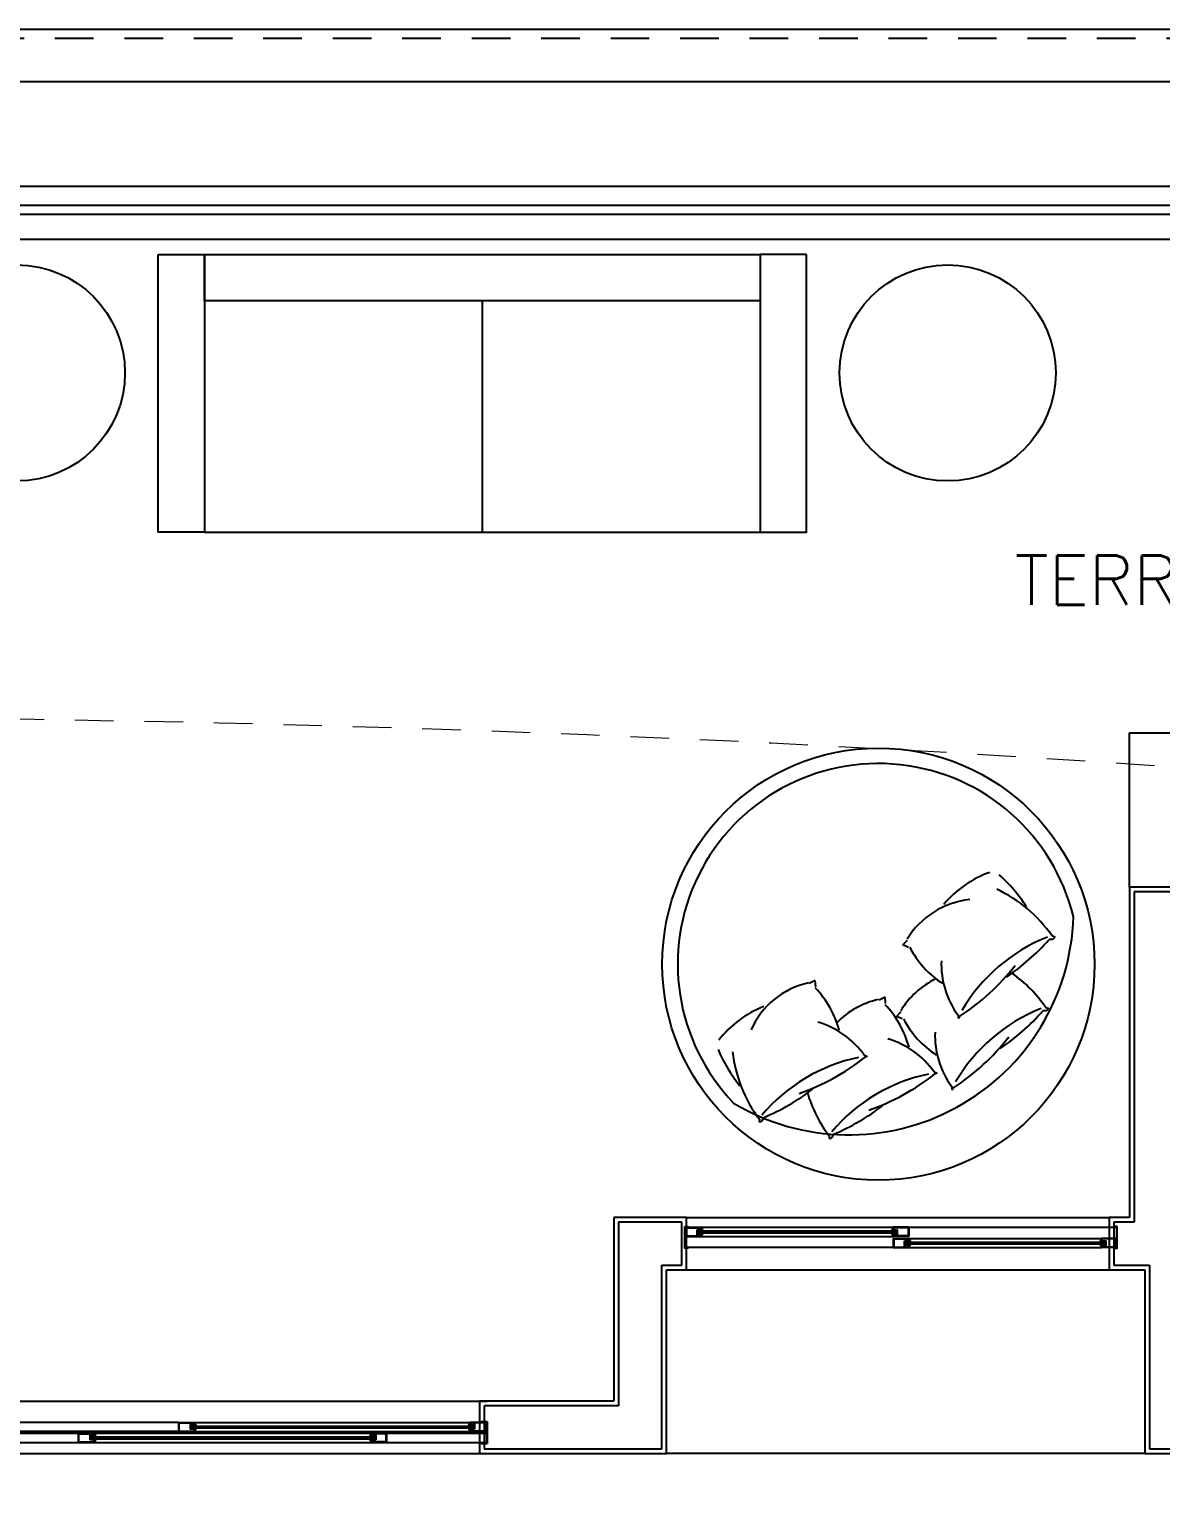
# Model space of a CAD drawing. Header units: millimetres. Extents: x 188.6 to 263.2, y 40.1 to 120.1.
# Drawn here: x 230.28 to 233.945, y 57.885 to 62.602 of the extents above; entities that cross this region are included whole.
import ezdxf

# ---------------------------------------------------------------- set-up
doc = ezdxf.new("R2010")
doc.units = ezdxf.units.MM
doc.linetypes.add('HIDDEN2', pattern=[0.1875, 0.125, -0.0625])
for name, color, linetype in [('ARQ', 8, 'Continuous'), ('ARQ-BASE', 8, 'Continuous'), ('ESTR-VIGAS', 11, 'HIDDEN2'), ('ESTRUTURA', 7, 'Continuous'), ('INC-CORRIMÃO', 7, 'Continuous')]:
    doc.layers.add(name, color=color, linetype=linetype)
doc.styles.add('60-75', font='romans.shx', dxfattribs={"height": 0.12})

# ---------------------------------------------------------------- blocks, each defined once
blk = doc.blocks.new('ESTR-1TP-29.09.2016')
at = {"layer": 'ESTR-VIGAS'}
for points in [[(35.7174, 24.8952), (25.9824, 24.8952)], [(26.7824, 24.7552), (35.7174, 24.7552)]]:
    blk.add_lwpolyline(points, dxfattribs=at)
blk = doc.blocks.new('XREF-TIPO$0$A$C491F7D64-flat-1')
for p, q in [((-0.057, 0.03), (-0.005, 0.03)), ((-0.057, 0.03), (-0.057, 0)), ((-0.055, 0.028), (-0.019, 0.028)), ((-0.055, 0.002), (-0.055, 0.028)), ((-0.055, 0.002), (-0.007, 0.002)), ((-0.019, 0.028), (-0.019, 0.008)), ((-0.007, 0.008), (-0.019, 0.008)), ((-0.017, 0.03), (-0.017, 0.02)), ((-0.005, 0.02), (-0.017, 0.02)), ((-0.017, 0.02), (-0.017, 0.01)), ((-0.005, 0.01), (-0.017, 0.01)), ((-0.005, 0.0195), (-0.0165, 0.0195)), ((0, 0.0185), (-0.0165, 0.0185)), ((0, 0.0115), (-0.0165, 0.0115)), ((-0.005, 0.0105), (-0.0165, 0.0105)), ((-0.015, 0.028), (-0.015, 0.022)), ((-0.015, 0.028), (-0.007, 0.028)), ((-0.007, 0.022), (-0.015, 0.022)), ((-0.007, 0.028), (-0.007, 0.022)), ((-0.007, 0.008), (-0.007, 0.002)), ((-0.005, 0.03), (-0.005, 0.02)), ((-0.005, 0.01), (-0.005, 0)), ((-0.0045, 0.02), (-0.0045, 0.025)), ((-0.0045, 0.01), (-0.0045, 0.005)), ((0, 0.02), (0, 0.0185)), ((0, 0.01), (0, 0.0115)), ((-0.057, 0), (-0.005, 0)), ((-0.055, 0), (-0.055, 0))]:
    blk.add_line(p, q)
for centre, radius, start, end in [((-0.0165, 0.019), 0.0005, 90, 270), ((-0.0165, 0.011), 0.0005, 90, 270), ((-0.005, 0.02), 0.0005, 270, 0), ((-0.005, 0.01), 0.0005, 0, 90), ((-0.005, 0.02), 0.005, 0, 84.2608), ((-0.005, 0.01), 0.005, 275.7392, 0)]:
    blk.add_arc(centre, radius, start, end)
blk = doc.blocks.new('XREF-TIPO$0$A$C70231090-flat-1')
for p, q in [((-0.055, 0.02), (-0.055, 0.0185)), ((-0.055, 0.0185), (-0.0385, 0.0185)), ((-0.055, 0.0115), (-0.0385, 0.0115)), ((-0.055, 0.01), (-0.055, 0.0115)), ((-0.0505, 0.02), (-0.0505, 0.025)), ((-0.0505, 0.01), (-0.0505, 0.005)), ((0, 0.03), (-0.05, 0.03)), ((-0.05, 0.03), (-0.05, 0.02)), ((-0.05, 0.02), (-0.038, 0.02)), ((-0.05, 0.0195), (-0.0385, 0.0195)), ((-0.05, 0.0105), (-0.0385, 0.0105)), ((-0.05, 0.01), (-0.05, 0)), ((-0.05, 0.01), (-0.038, 0.01)), ((-0.04, 0.028), (-0.048, 0.028)), ((-0.048, 0.028), (-0.048, 0.022)), ((-0.048, 0.022), (-0.04, 0.022)), ((-0.048, 0.008), (-0.036, 0.008)), ((-0.048, 0.008), (-0.048, 0.002)), ((-0.002, 0.002), (-0.048, 0.002)), ((-0.04, 0.028), (-0.04, 0.022)), ((-0.038, 0.03), (-0.038, 0.02)), ((-0.038, 0.02), (-0.038, 0.01)), ((-0.002, 0.028), (-0.036, 0.028)), ((-0.036, 0.028), (-0.036, 0.008)), ((-0.002, 0.019), (-0.002, 0.028)), ((-0.002, 0.002), (-0.002, 0.019)), ((-0.002, 0.019), (-0.002, 0.019)), ((0, 0.017), (0, 0.03)), ((0, 0.002), (0, 0.017)), ((0, 0.017), (0, 0.017)), ((0, 0), (0, 0.002)), ((0, 0.002), (0, 0.002)), ((0, 0), (-0.05, 0))]:
    blk.add_line(p, q)
for centre, radius, start, end in [((-0.05, 0.02), 0.005, 95.7392, 180), ((-0.05, 0.01), 0.005, 180, 264.2608), ((-0.05, 0.02), 0.0005, 180, 270), ((-0.05, 0.01), 0.0005, 90, 180), ((-0.0385, 0.019), 0.0005, 270, 90), ((-0.0385, 0.011), 0.0005, 270, 90)]:
    blk.add_arc(centre, radius, start, end)
blk = doc.blocks.new('XREF-TIPO$0$A$C491F7D64-flat-2')
for p, q in [((-0.057, 0.03), (-0.005, 0.03)), ((-0.057, 0.03), (-0.057, 0)), ((-0.055, 0.028), (-0.019, 0.028)), ((-0.055, 0.002), (-0.055, 0.028)), ((-0.055, 0.002), (-0.007, 0.002)), ((-0.019, 0.028), (-0.019, 0.008)), ((-0.007, 0.008), (-0.019, 0.008)), ((-0.017, 0.03), (-0.017, 0.02)), ((-0.005, 0.02), (-0.017, 0.02)), ((-0.017, 0.02), (-0.017, 0.01)), ((-0.005, 0.01), (-0.017, 0.01)), ((-0.005, 0.0195), (-0.0165, 0.0195)), ((0, 0.0185), (-0.0165, 0.0185)), ((0, 0.0115), (-0.0165, 0.0115)), ((-0.005, 0.0105), (-0.0165, 0.0105)), ((-0.015, 0.028), (-0.015, 0.022)), ((-0.015, 0.028), (-0.007, 0.028)), ((-0.007, 0.022), (-0.015, 0.022)), ((-0.007, 0.028), (-0.007, 0.022)), ((-0.007, 0.008), (-0.007, 0.002)), ((-0.005, 0.03), (-0.005, 0.02)), ((-0.005, 0.01), (-0.005, 0)), ((-0.0045, 0.02), (-0.0045, 0.025)), ((-0.0045, 0.01), (-0.0045, 0.005)), ((0, 0.02), (0, 0.0185)), ((0, 0.01), (0, 0.0115)), ((-0.057, 0), (-0.005, 0)), ((-0.055, 0), (-0.055, 0))]:
    blk.add_line(p, q)
for centre, radius, start, end in [((-0.0165, 0.019), 0.0005, 90, 270), ((-0.0165, 0.011), 0.0005, 90, 270), ((-0.005, 0.02), 0.0005, 270, 0), ((-0.005, 0.01), 0.0005, 0, 90), ((-0.005, 0.02), 0.005, 0, 84.2608), ((-0.005, 0.01), 0.005, 275.7392, 0)]:
    blk.add_arc(centre, radius, start, end)
blk = doc.blocks.new('XREF-TIPO$0$A$C491F7D64-flat-3')
for p, q in [((0, 0.02), (0, 0.0185)), ((0, 0.0185), (0.0165, 0.0185)), ((0, 0.01), (0, 0.0115)), ((0, 0.0115), (0.0165, 0.0115)), ((0.0045, 0.02), (0.0045, 0.025)), ((0.0045, 0.01), (0.0045, 0.005)), ((0.057, 0.03), (0.005, 0.03)), ((0.005, 0.03), (0.005, 0.02)), ((0.005, 0.02), (0.017, 0.02)), ((0.005, 0.0195), (0.0165, 0.0195)), ((0.005, 0.0105), (0.0165, 0.0105)), ((0.005, 0.01), (0.017, 0.01)), ((0.005, 0.01), (0.005, 0)), ((0.007, 0.028), (0.007, 0.022)), ((0.015, 0.028), (0.007, 0.028)), ((0.007, 0.022), (0.015, 0.022)), ((0.007, 0.008), (0.007, 0.002)), ((0.007, 0.008), (0.019, 0.008)), ((0.055, 0.002), (0.007, 0.002)), ((0.015, 0.028), (0.015, 0.022)), ((0.017, 0.03), (0.017, 0.02)), ((0.017, 0.02), (0.017, 0.01)), ((0.019, 0.028), (0.019, 0.008)), ((0.055, 0.028), (0.019, 0.028)), ((0.055, 0.002), (0.055, 0.028)), ((0.057, 0.03), (0.057, 0)), ((0.057, 0), (0.005, 0)), ((0.055, 0), (0.055, 0))]:
    blk.add_line(p, q)
for centre, radius, start, end in [((0.005, 0.02), 0.005, 95.7392, 180), ((0.005, 0.01), 0.005, 180, 264.2608), ((0.005, 0.02), 0.0005, 180, 270), ((0.005, 0.01), 0.0005, 90, 180), ((0.0165, 0.019), 0.0005, 270, 90), ((0.0165, 0.011), 0.0005, 270, 90)]:
    blk.add_arc(centre, radius, start, end)
blk = doc.blocks.new('arq-3pav')
at = {"layer": 'ARQ'}
for p, q in [((26.7392, 21.465), (26.7392, 20.715)), ((25.8392, 20.715), (27.6392, 20.715)), ((28.8353, 19.565), (28.8353, 20.065)), ((28.8353, 20.065), (31.3353, 20.065)), ((31.3353, 19.565), (28.8353, 19.565)), ((28.8353, 19.565), (28.8353, 18.495)), ((31.3203, 19.55), (28.8503, 19.55)), ((28.8503, 19.55), (28.8503, 18.48)), ((28.1012, 19.3777), (28.1164, 19.3932)), ((28.1199, 19.3695), (28.1012, 19.3777)), ((27.8176, 19.2622), (27.798, 19.2527)), ((27.8194, 19.2419), (27.8176, 19.2622)), ((28.0437, 19.2082), (28.0241, 19.1986)), ((28.0455, 19.1878), (28.0437, 19.2082)), ((28.0807, 19.1462), (28.0959, 19.1617)), ((28.0994, 19.138), (28.0807, 19.1462)), ((27.4006, 18.495), (27.1653, 18.495)), ((27.1653, 18.495), (27.1653, 17.9)), ((27.4006, 18.325), (27.4006, 18.495)), ((27.4006, 18.495), (28.7693, 18.495)), ((28.8353, 18.495), (28.7693, 18.495)), ((28.7693, 18.495), (28.7693, 18.325)), ((27.3856, 18.48), (27.1803, 18.48)), ((27.1803, 18.48), (27.1803, 17.885)), ((27.3856, 18.34), (27.3856, 18.48)), ((27.3983, 18.4631), (27.4488, 18.4631)), ((27.3983, 18.4631), (27.3983, 18.4331)), ((27.4003, 18.4611), (27.4003, 18.4351)), ((27.4003, 18.4611), (27.4468, 18.4611)), ((27.4468, 18.4551), (27.4348, 18.4551)), ((27.4348, 18.4351), (27.4348, 18.4551)), ((27.4488, 18.4531), (27.4368, 18.4531)), ((27.4368, 18.4331), (27.4368, 18.4531)), ((27.4488, 18.4431), (27.4368, 18.4431)), ((27.4378, 18.4511), (28.0813, 18.4511)), ((27.4378, 18.4511), (27.4378, 18.4451)), ((27.4378, 18.4451), (28.0813, 18.4451)), ((27.4468, 18.4551), (27.4468, 18.4611)), ((27.4488, 18.4631), (28.0703, 18.4631)), ((27.4488, 18.4531), (27.4488, 18.4631)), ((27.4488, 18.4331), (27.4488, 18.4431)), ((28.1203, 18.4631), (28.0703, 18.4631)), ((28.0703, 18.4531), (28.0703, 18.4631)), ((28.0703, 18.4531), (28.0823, 18.4531)), ((28.0703, 18.4431), (28.0823, 18.4431)), ((28.0703, 18.4331), (28.0703, 18.4431)), ((28.1183, 18.4611), (28.0723, 18.4611)), ((28.0723, 18.4551), (28.0723, 18.4611)), ((28.0723, 18.4551), (28.0843, 18.4551)), ((28.0813, 18.4511), (28.0813, 18.4451)), ((28.0823, 18.4331), (28.0823, 18.4531)), ((28.0843, 18.4351), (28.0843, 18.4551)), ((28.1183, 18.4611), (28.1183, 18.4351)), ((28.1203, 18.4631), (28.7931, 18.4631)), ((28.1203, 18.4631), (28.1203, 18.4331)), ((28.8503, 18.48), (28.7843, 18.48)), ((28.7843, 18.48), (28.7843, 18.34)), ((28.0703, 18.3971), (27.3971, 18.3971)), ((27.3983, 18.4331), (28.0703, 18.4331)), ((27.3983, 18.4331), (27.4368, 18.4331)), ((27.4003, 18.4351), (27.4348, 18.4351)), ((27.4388, 18.4351), (27.4388, 18.4411)), ((27.4468, 18.4411), (27.4388, 18.4411)), ((27.4388, 18.4351), (27.4468, 18.4351)), ((27.4468, 18.4351), (27.4468, 18.4411)), ((28.1203, 18.4331), (28.0703, 18.4331)), ((28.0703, 18.4271), (28.1203, 18.4271)), ((28.0703, 18.4271), (28.0703, 18.3971)), ((28.0703, 18.3971), (28.1203, 18.3971)), ((28.0723, 18.4411), (28.0803, 18.4411)), ((28.0723, 18.4351), (28.0723, 18.4411)), ((28.0803, 18.4351), (28.0723, 18.4351)), ((28.0723, 18.4251), (28.1183, 18.4251)), ((28.0723, 18.4251), (28.0723, 18.3991)), ((28.0723, 18.3991), (28.1063, 18.3991)), ((28.0803, 18.4351), (28.0803, 18.4411)), ((28.1183, 18.4351), (28.0843, 18.4351)), ((28.1183, 18.4191), (28.1063, 18.4191)), ((28.1063, 18.3991), (28.1063, 18.4191)), ((28.1083, 18.3971), (28.1083, 18.4171)), ((28.1203, 18.4171), (28.1083, 18.4171)), ((28.1203, 18.4071), (28.1083, 18.4071)), ((28.1093, 18.4151), (28.7563, 18.4151)), ((28.1093, 18.4151), (28.1093, 18.4091)), ((28.1093, 18.4091), (28.7563, 18.4091)), ((28.1103, 18.3991), (28.1103, 18.4051)), ((28.1183, 18.4051), (28.1103, 18.4051)), ((28.1103, 18.3991), (28.1183, 18.3991)), ((28.1183, 18.4191), (28.1183, 18.4251)), ((28.1183, 18.3991), (28.1183, 18.4051)), ((28.1203, 18.4271), (28.7453, 18.4271)), ((28.1203, 18.4171), (28.1203, 18.4271)), ((28.1203, 18.3971), (28.1203, 18.4071)), ((28.1203, 18.3971), (28.7453, 18.3971)), ((28.7923, 18.4271), (28.7453, 18.4271)), ((28.7453, 18.4171), (28.7453, 18.4271)), ((28.7453, 18.4171), (28.7573, 18.4171)), ((28.7453, 18.3971), (28.7453, 18.4071)), ((28.7453, 18.4071), (28.7573, 18.4071)), ((28.7923, 18.3971), (28.7453, 18.3971)), ((28.7903, 18.4251), (28.7473, 18.4251)), ((28.7473, 18.4191), (28.7473, 18.4251)), ((28.7473, 18.4191), (28.7593, 18.4191)), ((28.7473, 18.3991), (28.7473, 18.4051)), ((28.7473, 18.4051), (28.7553, 18.4051)), ((28.7553, 18.3991), (28.7473, 18.3991)), ((28.7553, 18.3991), (28.7553, 18.4051)), ((28.7563, 18.4151), (28.7563, 18.4091)), ((28.7573, 18.3971), (28.7573, 18.4171)), ((28.7593, 18.3991), (28.7593, 18.4191)), ((28.7903, 18.3991), (28.7593, 18.3991)), ((28.7903, 18.3991), (28.7903, 18.4251)), ((28.7923, 18.3971), (28.7923, 18.4271)), ((27.3203, 17.745), (27.3203, 18.34)), ((27.3203, 18.34), (27.3856, 18.34)), ((27.3353, 17.73), (27.3353, 18.325)), ((27.3353, 18.325), (27.4006, 18.325)), ((27.3353, 18.325), (28.8853, 18.325)), ((27.3353, 17.73), (27.3353, 18.325)), ((27.4006, 18.325), (28.7693, 18.325)), ((28.7693, 18.325), (28.8853, 18.325)), ((28.7843, 18.34), (28.9003, 18.34)), ((28.8853, 18.325), (28.8853, 17.73)), ((28.8853, 18.325), (28.8853, 17.73)), ((28.9003, 18.34), (28.9003, 17.745)), ((24.7551, 17.9), (26.7551, 17.9)), ((26.7303, 17.9), (26.7303, 17.73)), ((27.1653, 17.9), (26.7303, 17.9)), ((26.7453, 17.885), (26.7453, 17.745)), ((27.1803, 17.885), (26.7453, 17.885)), ((25.7551, 17.831), (24.7571, 17.831)), ((25.7571, 17.831), (26.7049, 17.831)), ((26.7351, 17.834), (26.7351, 17.832)), ((26.7351, 17.834), (26.7551, 17.834)), ((26.7531, 17.832), (26.7351, 17.832)), ((26.7531, 17.832), (26.7531, 17.765)), ((26.7551, 17.834), (26.7551, 17.763)), ((25.7551, 17.801), (24.7571, 17.801)), ((24.7571, 17.796), (26.7531, 17.796)), ((25.4703, 17.784), (26.3923, 17.784)), ((25.4823, 17.796), (26.3803, 17.796)), ((25.7551, 17.801), (26.7049, 17.801)), ((25.7951, 17.819), (26.7119, 17.819)), ((25.7951, 17.813), (26.7119, 17.813)), ((24.7571, 17.766), (26.7531, 17.766)), ((25.4703, 17.778), (26.3923, 17.778)), ((25.4823, 17.766), (26.3803, 17.766)), ((26.7351, 17.763), (26.7351, 17.765)), ((26.7529, 17.765), (26.7351, 17.765)), ((26.7351, 17.763), (26.7549, 17.763)), ((26.7453, 17.745), (27.3203, 17.745)), ((28.9003, 17.745), (29.1053, 17.745)), ((24.7551, 17.73), (26.7551, 17.73)), ((26.7303, 17.73), (27.3353, 17.73)), ((28.8853, 17.73), (27.3353, 17.73)), ((28.8853, 17.73), (29.1053, 17.73))]:
    blk.add_line(p, q, dxfattribs=at)
for points in [[(13.1003, 17.315), (14.195, 17.315), (14.195, 22.345), (34.3953, 22.345), (34.3953, 17.4147), (35.3802, 17.4147)], [(14.365, 18.495), (14.365, 22.175), (34.2253, 22.175), (34.2253, 18.495), (33.6254, 18.495), (33.6254, 21.835), (24.4892, 21.835)], [(24.4892, 21.665), (33.4554, 21.665), (33.4554, 18.495)], [(28.5844, 19.407), (28.5919, 19.405), (28.5916, 19.4), (28.5852, 19.3956), (28.5748, 19.3954)], [(28.28, 19.1505), (28.28, 19.1423), (28.2812, 19.1409), (28.2863, 19.1468)], [(28.5639, 19.1755), (28.5714, 19.1734), (28.5711, 19.1685), (28.5647, 19.164), (28.5543, 19.1638)], [(27.9763, 19.0205), (27.9841, 19.0179), (27.985, 19.0163), (27.9778, 19.0134)], [(28.2024, 18.9665), (28.2102, 18.9639), (28.2111, 18.9623), (28.2039, 18.9593)], [(28.2595, 18.9189), (28.2595, 18.9107), (28.2607, 18.9094), (28.2658, 18.9153)], [(27.6365, 18.8132), (27.636, 18.8055), (27.6408, 18.8043), (27.6471, 18.8089), (27.6505, 18.8187)], [(27.8625, 18.7592), (27.8621, 18.7515), (27.8669, 18.7502), (27.8731, 18.7549), (27.8766, 18.7646)], [(27.3951, 18.4651), (27.4053, 18.4651), (27.4053, 18.4631), (27.3971, 18.4631), (27.3971, 18.3971), (27.4051, 18.3971), (27.4051, 18.3951), (27.3951, 18.3951), (27.3951, 18.4651)], [(28.7951, 18.4651), (28.7849, 18.4651), (28.7849, 18.4631), (28.7931, 18.4631), (28.7931, 18.3971), (28.7851, 18.3971), (28.7851, 18.3951), (28.7951, 18.3951), (28.7951, 18.4651)]]:
    blk.add_lwpolyline(points, dxfattribs=at)
for points in [[(25.6892, 21.615), (25.8392, 21.615), (25.8392, 20.715), (25.6892, 20.715)], [(25.8392, 21.615), (27.6392, 21.615), (27.6392, 21.465), (25.8392, 21.465)], [(27.7892, 21.615), (27.6392, 21.615), (27.6392, 20.715), (27.7892, 20.715)]]:
    blk.add_lwpolyline(points, close=True, dxfattribs=at)
blk.add_lwpolyline([(27.5532, 18.8654, 0.572344), (28.6538, 19.4688, 0.572344)], format="xyb", dxfattribs=at)
for points in [[(27.4488, 18.4526, 0.414214), (27.4493, 18.4531), (27.4493, 18.458, -0.38517), (27.4538, 18.4531), (27.4538, 18.4516), (27.4373, 18.4516, -1), (27.4373, 18.4526)], [(27.4488, 18.4436, -0.414214), (27.4493, 18.4431), (27.4493, 18.4381, 0.38517), (27.4538, 18.4431), (27.4538, 18.4446), (27.4373, 18.4446, 1), (27.4373, 18.4436)], [(28.0818, 18.4516, 1), (28.0818, 18.4526), (28.0703, 18.4526, -0.414214), (28.0698, 18.4531), (28.0698, 18.458, 0.38517), (28.0653, 18.4531), (28.0653, 18.4516)], [(28.0698, 18.4381), (28.0698, 18.4431, -0.414214), (28.0703, 18.4436), (28.0818, 18.4436, 1), (28.0818, 18.4446), (28.0653, 18.4446), (28.0653, 18.4431, 0.38517)], [(28.1088, 18.4156, -1), (28.1088, 18.4166), (28.1203, 18.4166, 0.414214), (28.1208, 18.4171), (28.1208, 18.422, -0.38517), (28.1253, 18.4171), (28.1253, 18.4156)], [(28.1208, 18.4021), (28.1208, 18.4071, 0.414214), (28.1203, 18.4076), (28.1088, 18.4076, -1), (28.1088, 18.4086), (28.1253, 18.4086), (28.1253, 18.4071, -0.38517)], [(28.7568, 18.4156, 1), (28.7568, 18.4166), (28.7453, 18.4166, -0.414214), (28.7448, 18.4171), (28.7448, 18.422, 0.38517), (28.7403, 18.4171), (28.7403, 18.4156)], [(28.7448, 18.4021), (28.7448, 18.4071, -0.414214), (28.7453, 18.4076), (28.7568, 18.4076, 1), (28.7568, 18.4086), (28.7403, 18.4086), (28.7403, 18.4071, 0.38517)]]:
    blk.add_lwpolyline(points, format="xyb", close=True, dxfattribs=at)
for centre, radius in [((25.232, 21.2311), 0.35), ((28.2464, 21.2311), 0.35), ((28.0221, 19.3156), 0.7)]:
    blk.add_circle(centre, radius, dxfattribs=at)
at = {"layer": 'ARQ', "linetype": 'HIDDEN2', "lineweight": 0}
blk.add_arc((24.3359, -47.0021), 67.1169, 82.052956, 90.205368, dxfattribs=at)
at = {"layer": 'ARQ'}
for centre, radius, start, end in [((28.0221, 19.3156), 0.65, 13.6311, 223.835), ((28.5007, 19.2837), 0.3496, 109.5963, 139.7982), ((28.0565, 19.2099), 0.5324, 33.202, 47.9723), ((28.2174, 19.1543), 0.4456, 34.5452, 65.0597), ((28.3452, 19.2564), 0.2695, 95.7634, 148.7303), ((28.7769, 18.8819), 0.5613, 111.7045, 149.6302), ((28.0407, 19.8622), 0.7093, 303.9554, 318.848), ((28.401, 19.5136), 0.312, 207.3578, 236.789), ((28.5042, 19.3154), 0.2783, 177.65, 216.3473), ((27.8818, 19.7638), 0.7378, 303.2473, 322.1942), ((27.8552, 18.9923), 0.2695, 102.7654, 155.7323), ((28.3247, 19.0248), 0.2695, 115.5447, 148.7303), ((28.1969, 18.9228), 0.4456, 34.5452, 54.6446), ((27.5936, 19.0211), 0.312, 14.7067, 44.1379), ((28.0813, 18.9382), 0.2695, 102.7654, 135.951), ((27.78, 18.8535), 0.3496, 111.6975, 141.8994), ((27.8196, 18.967), 0.312, 14.7067, 44.1379), ((28.7564, 18.6504), 0.5613, 111.7045, 149.6302), ((28.0202, 19.6306), 0.7093, 303.9554, 318.848), ((27.7488, 18.8603), 0.2783, 35.1484, 73.8457), ((28.3805, 19.2821), 0.312, 207.3578, 236.789), ((27.9749, 18.8063), 0.2783, 35.1484, 73.8457), ((28.4837, 19.0839), 0.2783, 177.65, 216.3473), ((27.8613, 19.5323), 0.7378, 303.2473, 322.1942), ((27.9909, 19.2513), 0.5324, 203.5234, 218.2937), ((27.9926, 19.0811), 0.4456, 186.436, 216.9505), ((28.0733, 18.4641), 0.5613, 101.8655, 139.7912), ((27.5211, 19.5928), 0.7378, 289.3015, 308.2484), ((28.2994, 18.4101), 0.5613, 101.8655, 139.7912), ((27.7472, 19.5387), 0.7378, 289.3015, 308.2484), ((27.3774, 19.4733), 0.7093, 292.6477, 307.5403), ((28.2187, 19.0271), 0.4456, 196.8511, 216.9505), ((27.6035, 19.4193), 0.7093, 292.6477, 307.5403)]:
    blk.add_arc(centre, radius, start, end, dxfattribs=at)
for name, p in [('XREF-TIPO$0$A$C491F7D64-flat-1', (25.8121, 17.801)), ('XREF-TIPO$0$A$C491F7D64-flat-3', (26.6949, 17.801)), ('XREF-TIPO$0$A$C491F7D64-flat-2', (25.4873, 17.766)), ('XREF-TIPO$0$A$C70231090-flat-1', (26.4303, 17.766))]:
    blk.add_blockref(name, p, dxfattribs=at)
at = {"layer": 'ESTRUTURA'}
blk.add_blockref('ESTR-1TP-29.09.2016', (-1.6874, -2.5802), dxfattribs=at)

msp = doc.modelspace()

# ---------------------------------------------------------------- block references
msp.add_blockref('arq-3pav', (205.0084, 40.2568))

# ---------------------------------------------------------------- next in the draw order: linework, layer by layer
at = {"layer": 'INC-CORRIMÃO'}
for p, q in [((229.5033, 62.0318), (238.5687, 62.0318)), ((229.5033, 62.0018), (238.5387, 62.0018))]:
    msp.add_line(p, q, dxfattribs=at)

# ---------------------------------------------------------------- next in the draw order: block references
at = {"layer": 'ESTRUTURA'}
msp.add_blockref('ESTR-1TP-29.09.2016', (203.3211, 37.6766), dxfattribs=at)

# ---------------------------------------------------------------- next in the draw order: texts
at = {"layer": 'ARQ-BASE', "color": 8, "style": '60-75'}
msp.add_text('TERRAÇO', height=0.16, dxfattribs=at).set_placement((233.472, 60.7369))

doc.saveas('drawing.dxf')
